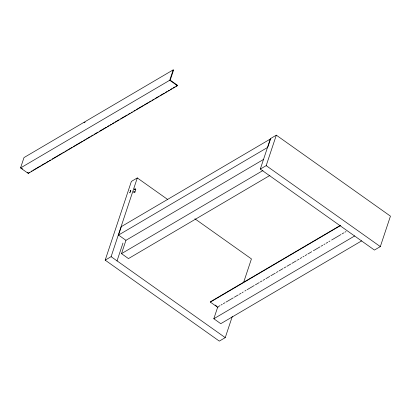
<?xml version="1.0" encoding="UTF-8"?>
<svg xmlns="http://www.w3.org/2000/svg" width="411" height="411" viewBox="0 0 411 411"><rect width="100%" height="100%" fill="white"/><g stroke="black" fill="none" stroke-linecap="round" stroke-linejoin="round"><path stroke-width="0.62" d="M130.693 190.565C130.025 192.785 130.457 189.63 130.431 190.971M20.55 167.945L23.997 157.577L173.18 69.885L173.545 70.142L170.216 80.15L177.542 85.349L177.424 85.709L28.246 173.406L20.55 167.945L169.728 80.253L173.18 69.885M28.246 173.406L29.469 172.394M232.297 316.439L225.243 337.637L219.325 341.115L105.19 260.148L131.381 181.415L137.3 177.937L167.667 199.479M130.107 190.981L130.693 191.192L130.133 190.904M105.19 260.148L111.109 256.664L137.3 177.937M263.533 159.437L125.941 240.322L118.532 235.066L121.348 226.605L270.541 138.903L267.931 146.758M134.9 192.173L135.769 189.569M117.007 260.995L122.971 243.055M269.924 175.425L128.463 258.586L121.507 253.649L125.941 240.322M218.046 307.556L210.35 302.1L210.468 301.741L340.313 225.413M260.297 169.091L270.433 138.635L276.315 135.178L390.45 216.145L380.319 246.6L374.436 250.063L260.297 169.091L266.184 165.633L276.315 135.178M361.68 240.851L220.774 323.683L213.818 318.751L217.845 306.647M243.579 282.527L251.434 258.904L194.891 218.791M134.659 189.235L135.306 189.142L135.399 189.666M130.585 191.043L130.847 190.653M84.039 122.761L85.144 122.108M31.128 171.423L32.233 170.77M33.337 170.123L40.519 165.9M41.624 165.253L45.493 162.977M46.597 162.33L48.257 161.353M49.361 160.701L50.466 160.054M52.12 159.078L61.516 153.56M62.621 152.907L64.275 151.931M65.385 151.284L66.49 150.637M67.594 149.984L72.012 147.385M73.117 146.737L82.508 141.214M83.618 140.567L85.272 139.591M86.377 138.944L90.245 136.668M91.35 136.02L93.009 135.044M94.114 134.397L97.982 132.121M99.637 131.145L106.269 127.251M107.374 126.598L109.033 125.627M110.138 124.975L111.242 124.328M112.347 123.675L114.006 122.704M115.111 122.052L118.974 119.781M120.634 118.805L127.266 114.905M128.371 114.258L130.025 113.282M131.13 112.635L132.239 111.982M133.894 111.011L134.998 110.359M136.103 109.711L143.285 105.488M144.395 104.836L148.258 102.565M149.363 101.913L151.022 100.942M152.127 100.289L153.786 99.318M154.89 98.666L158.759 96.395M159.864 95.742L164.282 93.143M165.386 92.496L167.046 91.519M168.15 90.872L169.255 90.22M170.36 89.572L172.019 88.596M173.123 87.949L174.783 86.973M175.887 86.325L176.992 85.673M118.532 235.066L267.731 147.359M121.507 253.649L262.968 170.493M210.35 302.1L340.745 225.444M218.349 306.611L220.008 305.64M221.113 304.988L222.217 304.34M223.322 303.688L224.981 302.717M226.086 302.064L233.268 297.841M234.373 297.194L238.241 294.918M239.346 294.271L241.005 293.295M242.11 292.647L243.214 291.995M244.869 291.024L245.978 290.372M247.083 289.724L254.265 285.501M255.37 284.849L259.238 282.578M260.343 281.925L261.997 280.954M263.102 280.302L264.761 279.331M265.866 278.679L269.734 276.408M270.839 275.755L275.257 273.156M276.367 272.508L278.021 271.532M279.126 270.885L282.994 268.609M284.099 267.962L285.758 266.986M286.863 266.338L290.731 264.062M291.836 263.415L296.254 260.815M297.358 260.168L299.018 259.192M300.122 258.54L301.782 257.569M302.886 256.916L303.991 256.269M305.096 255.616L306.755 254.645M307.86 253.993L311.723 251.722M313.382 250.746L320.015 246.852M321.119 246.199L322.774 245.223M323.878 244.576L324.988 243.929M326.093 243.276L327.747 242.3M328.851 241.653L329.956 241.005M331.615 240.029L341.007 234.506M342.111 233.859L343.771 232.883M344.875 232.236L345.98 231.583M213.818 318.751L354.724 235.919M129.958 192.528C130.544 193.473 128.843 192.148 130.153 192.651M135.45 189.517L135.358 188.988L134.736 189.24M169.728 80.253L177.424 85.709M266.184 165.633L380.319 246.6M215.179 305.08L216.751 306.195M21.562 168.217L22.605 168.962M27.316 172.301L28.364 173.046M111.109 256.664L225.243 337.637M134.597 189.507A0.678 0.401 18.4 0 1 134.777 188.947A0.678 0.401 18.4 0 1 135.707 189.312A0.678 0.401 18.4 0 1 135.363 189.805M133.729 192.117A0.678 0.401 18.4 0 0 134.854 192.266A0.678 0.401 18.4 0 0 134.176 191.552A0.678 0.401 18.4 0 0 133.729 192.117"/></g></svg>
